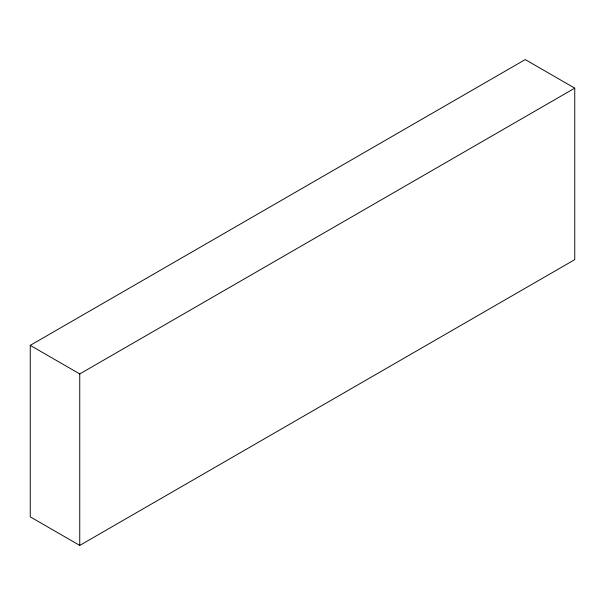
<?xml version="1.0" encoding="UTF-8"?>
<svg xmlns="http://www.w3.org/2000/svg" width="605" height="605" viewBox="0 0 605 605"><rect width="100%" height="100%" fill="white"/><g stroke="black" fill="none" stroke-linecap="round" stroke-linejoin="round"><path stroke-width="0.91" d="M30.25 345.364L525.253 59.577L574.75 88.156L574.75 259.636L79.747 545.423L30.25 516.844L30.25 345.364L79.747 373.943L574.75 88.156M79.747 373.943L79.747 545.423"/></g></svg>
